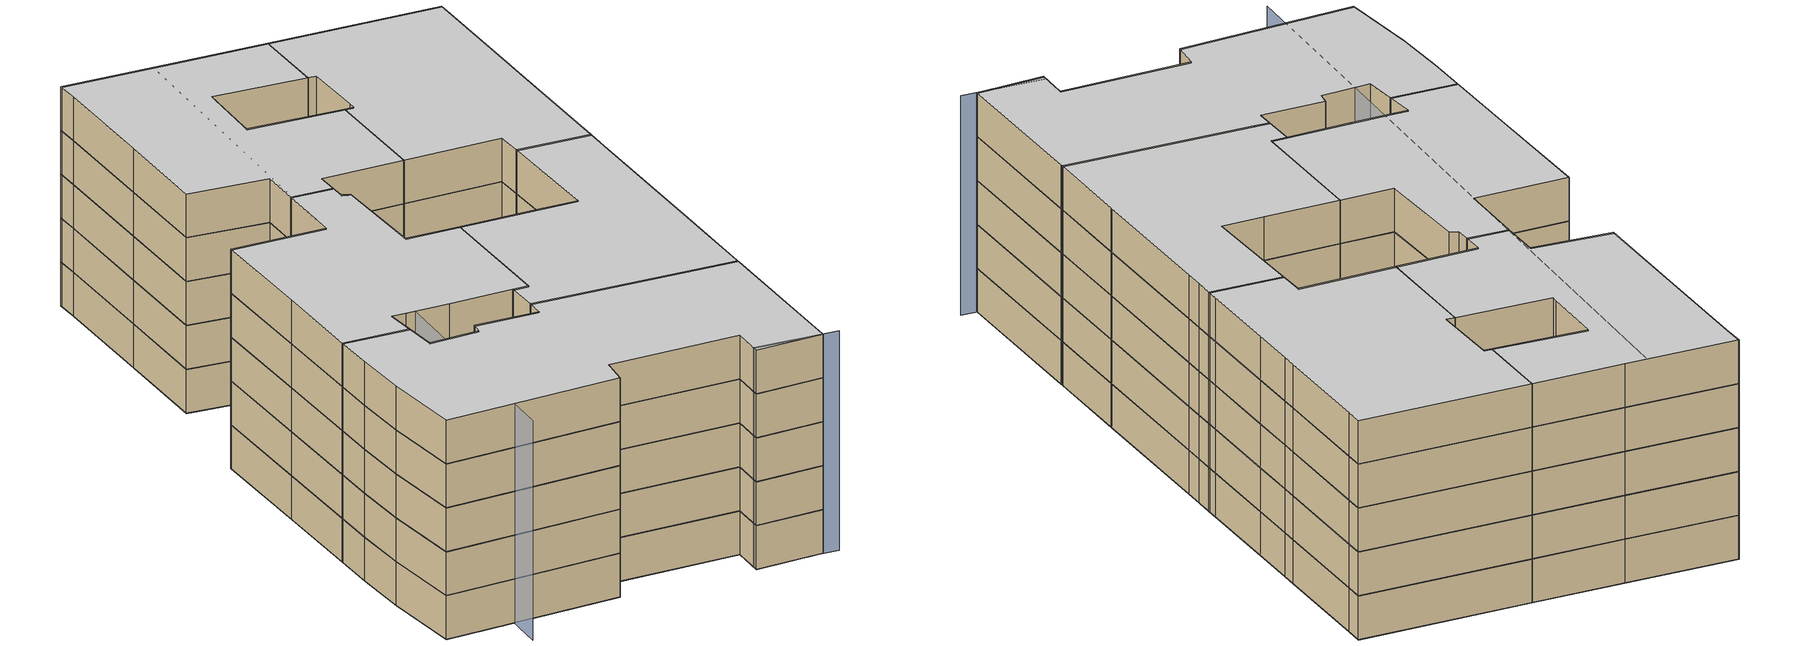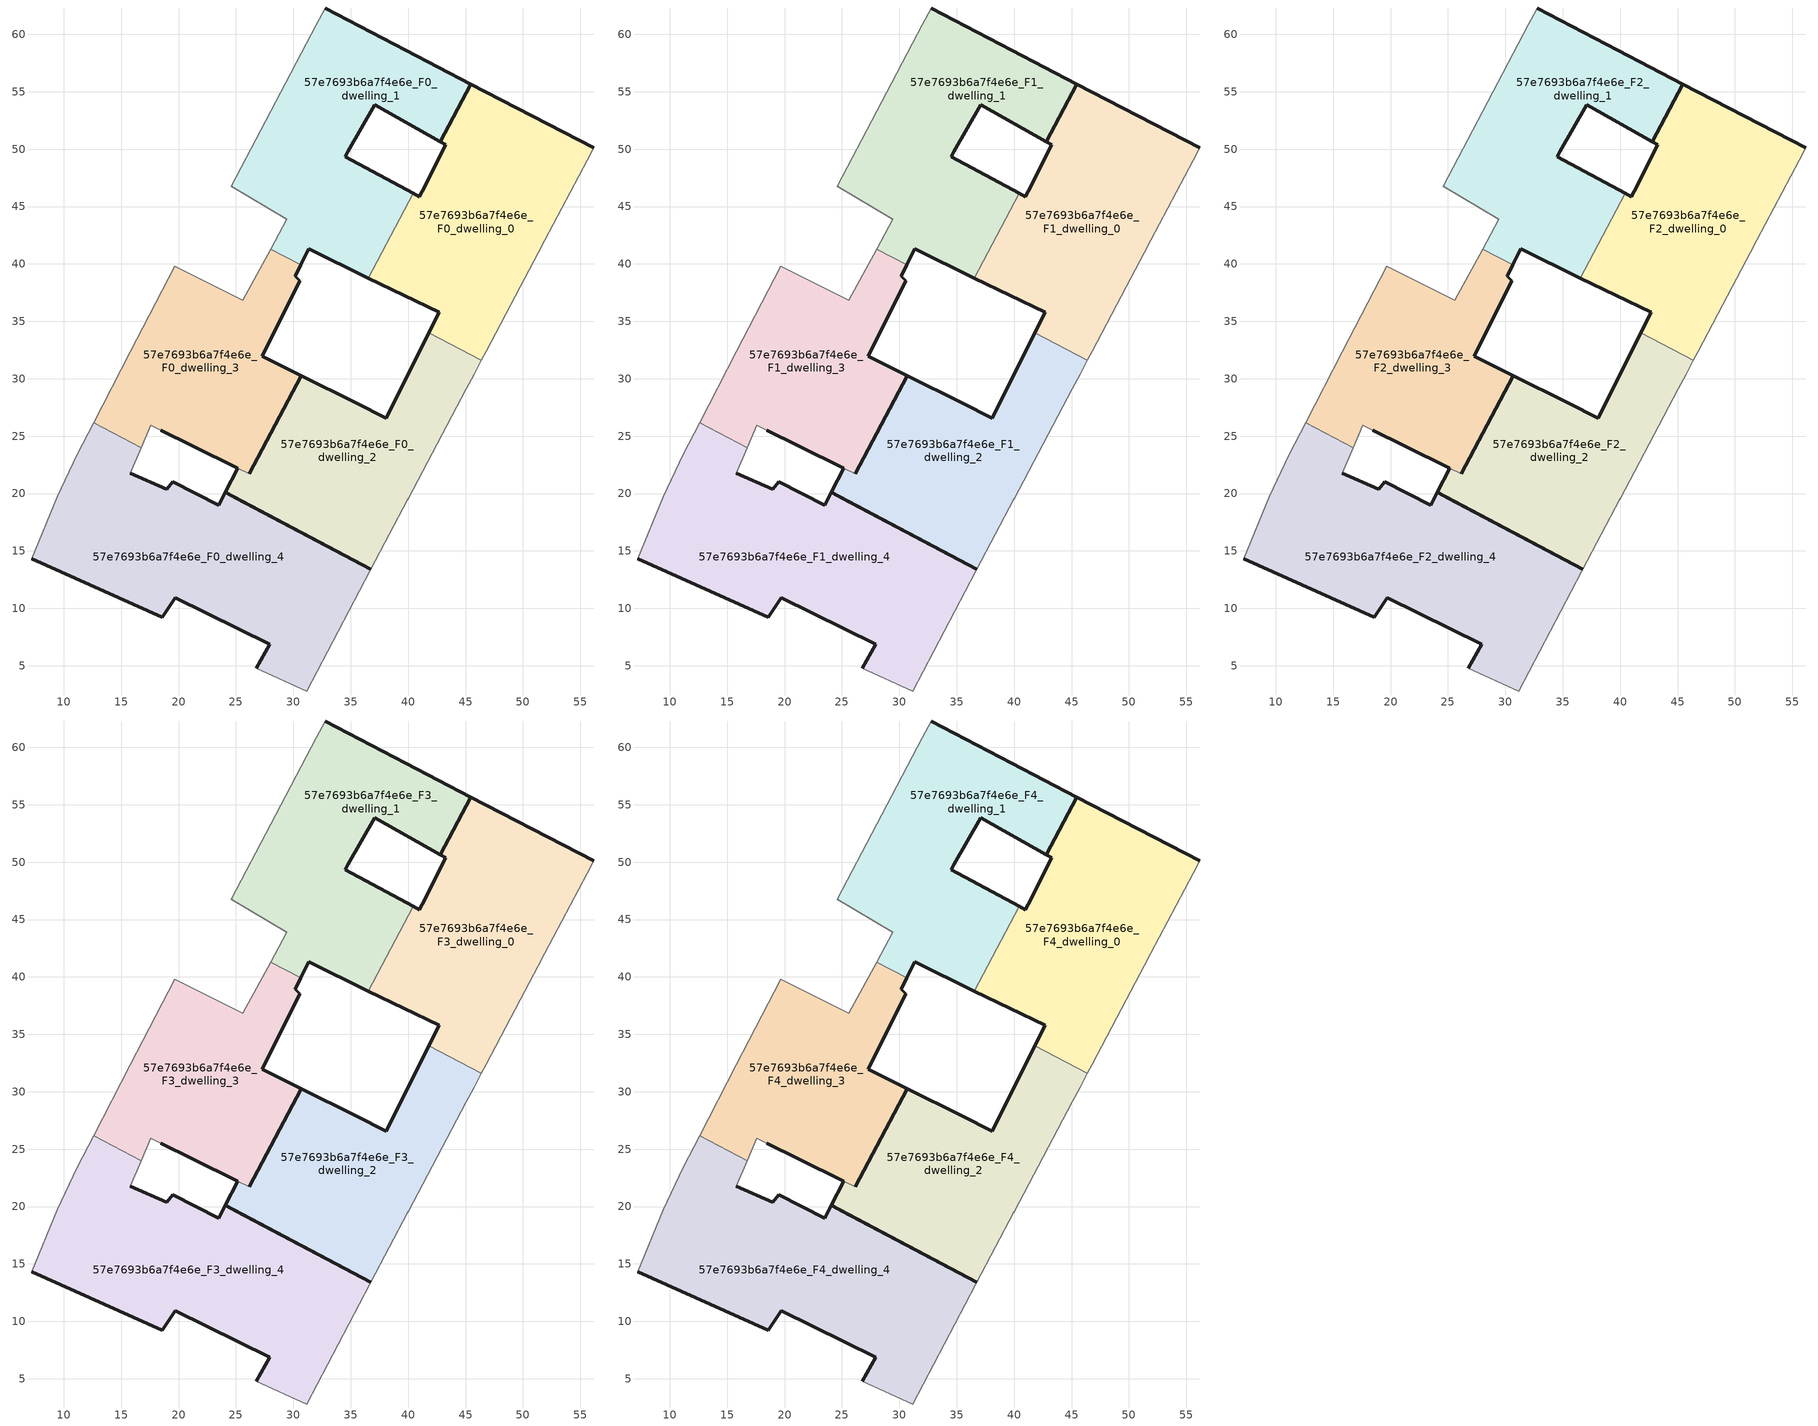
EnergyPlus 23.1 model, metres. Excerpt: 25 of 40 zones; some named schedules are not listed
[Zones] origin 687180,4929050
57e7693b6a7f4e6e_F0_dwelling_0
 floor ground (EU_floor_Construction): 49.76,37.99 51.34,40.99 51.91,42.05 55.59,49.03 56.18,50.13 45.46,55.67 42.8,50.63 43.27,50.36 41.22,46.34 40.97,45.85 40.43,46.15 36.54,38.78 42.69,35.77 41.81,34.02 46.39,31.6 46.81,32.4 z0
 wall outside (EU_wall_Construction): 41.81,34.02 42.69,35.77 36.54,38.78 / 40.43,46.15 40.97,45.85 41.22,46.34 43.27,50.36 42.8,50.63 45.46,55.67 56.18,50.13 z0:3
 wall adiabatic (EU_wall_Construction): 56.18,50.13 55.59,49.03 51.91,42.05 51.34,40.99 49.76,37.99 46.81,32.4 46.39,31.6 z0:3
 wall to 57e7693b6a7f4e6e_F0_dwelling_2 (EU_wall_Construction): 46.38,31.6 41.81,34.02 z0:3
 wall to 57e7693b6a7f4e6e_F0_dwelling_1 (EU_wall_Construction): 36.54,38.78 40.43,46.15 z0:3
57e7693b6a7f4e6e_F0_dwelling_1
 floor ground (EU_floor_Construction): 36.54,38.78 40.43,46.15 34.52,49.34 34.75,49.75 37.08,53.87 42.8,50.63 45.46,55.67 39.78,58.61 32.78,62.29 32.02,60.81 28.04,53.3 24.6,46.77 29.44,43.89 28.03,41.3 30.65,39.92 31.35,41.3 z0
 wall outside (EU_wall_Construction): 36.54,38.78 31.35,41.3 30.65,39.92 / 32.78,62.29 39.78,58.61 45.46,55.67 42.8,50.63 37.08,53.87 34.75,49.75 34.52,49.34 40.43,46.15 z0:3
 wall adiabatic (EU_wall_Construction): 28.03,41.3 29.44,43.89 24.6,46.77 28.04,53.3 32.02,60.81 32.78,62.29 z0:3
 wall to 57e7693b6a7f4e6e_F0_dwelling_3 (EU_wall_Construction): 30.65,39.92 28.03,41.3 z0:3
57e7693b6a7f4e6e_F0_dwelling_2
 floor ground (EU_floor_Construction): 39.97,19.49 40.02,19.57 45.06,29.11 45.76,30.4 46.39,31.6 41.81,34.02 38.07,26.57 35.44,27.89 30.68,30.28 26.16,21.72 25.15,22.21 24.07,20.1 25.04,19.59 36.76,13.4 z0
 wall outside (EU_wall_Construction): 26.16,21.72 30.68,30.28 35.44,27.89 38.07,26.57 41.81,34.02 / 36.76,13.4 25.04,19.59 24.07,20.1 25.15,22.21 z0:3
 wall adiabatic (EU_wall_Construction): 46.39,31.6 45.76,30.4 45.06,29.11 40.02,19.57 39.97,19.49 36.76,13.4 z0:3
 wall to 57e7693b6a7f4e6e_F0_dwelling_3 (EU_wall_Construction): 25.15,22.21 26.16,21.72 z0:3
57e7693b6a7f4e6e_F0_dwelling_3
 floor ground (EU_floor_Construction): 30.68,30.28 27.31,31.97 30.57,38.52 30.15,38.93 30.65,39.92 28.03,41.3 25.61,36.82 19.67,39.8 15.81,32.36 12.6,26.16 16.74,23.97 17.58,25.96 18.46,25.5 21.18,24.17 25.14,22.22 25.15,22.21 26.16,21.72 z0
 wall outside (EU_wall_Construction): 30.65,39.92 30.15,38.93 30.57,38.52 27.31,31.97 30.68,30.28 26.16,21.72 / 25.15,22.21 25.14,22.22 21.18,24.17 18.46,25.5 z0:3
 wall adiabatic (EU_wall_Construction): 18.46,25.5 17.58,25.96 16.74,23.97 / 12.6,26.16 15.81,32.36 19.67,39.8 25.61,36.82 28.03,41.3 z0:3
 wall to 57e7693b6a7f4e6e_F0_dwelling_4 (EU_wall_Construction): 16.74,23.97 12.6,26.16 z0:3
57e7693b6a7f4e6e_F0_dwelling_4
 floor ground (EU_floor_Construction): 31.16,2.8 36.68,13.25 36.76,13.4 24.07,20.1 23.51,18.97 19.48,21.04 18.99,20.37 15.81,21.79 16.74,23.97 12.6,26.16 11.18,23.41 9.42,19.74 7.21,14.3 18.58,9.24 19.73,10.95 27.94,6.88 26.79,4.76 z0
 wall outside (EU_wall_Construction): 15.81,21.79 18.99,20.37 19.48,21.04 23.51,18.97 24.07,20.1 36.76,13.4 / 26.79,4.76 27.94,6.88 19.73,10.95 18.58,9.24 7.21,14.3 z0:3
 wall adiabatic (EU_wall_Construction): 7.21,14.3 9.42,19.74 11.18,23.41 12.6,26.16 / 16.74,23.97 15.81,21.79 / 36.76,13.4 36.68,13.25 31.16,2.8 26.79,4.76 z0:3
57e7693b6a7f4e6e_F1_dwelling_0
 floor to 57e7693b6a7f4e6e_F0_dwelling_0 (EU_floor_Construction): 49.75,37.99 51.34,40.99 51.9,42.05 55.59,49.03 56.17,50.13 45.46,55.67 42.8,50.63 43.26,50.36 41.22,46.34 40.97,45.85 40.43,46.15 36.54,38.78 42.69,35.77 41.81,34.02 46.38,31.6 46.8,32.4 z3
 wall outside (EU_wall_Construction): 41.81,34.02 42.69,35.77 36.54,38.78 / 40.43,46.15 40.97,45.85 41.22,46.34 43.27,50.36 42.8,50.63 45.46,55.67 56.18,50.13 z3:6
 wall adiabatic (EU_wall_Construction): 56.18,50.13 55.59,49.03 51.91,42.05 51.34,40.99 49.76,37.99 46.81,32.4 46.39,31.6 z3:6
 wall to 57e7693b6a7f4e6e_F1_dwelling_2 (EU_wall_Construction): 46.38,31.6 41.81,34.02 z3:6
 wall to 57e7693b6a7f4e6e_F1_dwelling_1 (EU_wall_Construction): 36.54,38.78 40.43,46.15 z3:6
57e7693b6a7f4e6e_F1_dwelling_1
 floor to 57e7693b6a7f4e6e_F0_dwelling_1 (EU_floor_Construction): 36.54,38.78 40.43,46.15 34.51,49.34 34.75,49.75 37.08,53.87 42.8,50.63 45.46,55.67 39.77,58.61 32.78,62.29 32.02,60.81 28.04,53.3 24.6,46.77 29.44,43.89 28.03,41.3 30.65,39.92 31.35,41.3 z3
 wall outside (EU_wall_Construction): 36.54,38.78 31.35,41.3 30.65,39.92 / 32.78,62.29 39.78,58.61 45.46,55.67 42.8,50.63 37.08,53.87 34.75,49.75 34.52,49.34 40.43,46.15 z3:6
 wall adiabatic (EU_wall_Construction): 28.03,41.3 29.44,43.89 24.6,46.77 28.04,53.3 32.02,60.81 32.78,62.29 z3:6
 wall to 57e7693b6a7f4e6e_F1_dwelling_3 (EU_wall_Construction): 30.65,39.92 28.03,41.3 z3:6
57e7693b6a7f4e6e_F1_dwelling_2
 floor to 57e7693b6a7f4e6e_F0_dwelling_2 (EU_floor_Construction): 39.97,19.49 40.01,19.57 45.06,29.11 45.75,30.4 46.38,31.6 41.81,34.02 38.07,26.57 35.44,27.89 30.68,30.28 26.16,21.72 25.15,22.21 24.07,20.1 25.04,19.59 36.76,13.4 z3
 wall outside (EU_wall_Construction): 26.16,21.72 30.68,30.28 35.44,27.89 38.07,26.57 41.81,34.02 / 36.76,13.4 25.04,19.59 24.07,20.1 25.15,22.21 z3:6
 wall adiabatic (EU_wall_Construction): 46.39,31.6 45.76,30.4 45.06,29.11 40.02,19.57 39.97,19.49 36.76,13.4 z3:6
 wall to 57e7693b6a7f4e6e_F1_dwelling_3 (EU_wall_Construction): 25.15,22.21 26.16,21.72 z3:6
57e7693b6a7f4e6e_F1_dwelling_3
 floor to 57e7693b6a7f4e6e_F0_dwelling_3 (EU_floor_Construction): 30.68,30.28 27.3,31.97 30.57,38.52 30.15,38.93 30.65,39.92 28.03,41.3 25.61,36.82 19.67,39.8 15.81,32.36 12.6,26.16 16.74,23.97 17.58,25.96 18.46,25.5 21.17,24.17 25.14,22.22 25.15,22.21 26.16,21.72 z3
 wall outside (EU_wall_Construction): 30.65,39.92 30.15,38.93 30.57,38.52 27.31,31.97 30.68,30.28 26.16,21.72 / 25.15,22.21 25.14,22.22 21.18,24.17 18.46,25.5 z3:6
 wall adiabatic (EU_wall_Construction): 18.46,25.5 17.58,25.96 16.74,23.97 / 12.6,26.16 15.81,32.36 19.67,39.8 25.61,36.82 28.03,41.3 z3:6
 wall to 57e7693b6a7f4e6e_F1_dwelling_4 (EU_wall_Construction): 16.74,23.97 12.6,26.16 z3:6
57e7693b6a7f4e6e_F1_dwelling_4
 floor to 57e7693b6a7f4e6e_F0_dwelling_4 (EU_floor_Construction): 31.15,2.8 36.67,13.25 36.76,13.4 24.07,20.1 23.5,18.97 19.48,21.04 18.99,20.37 15.8,21.79 16.74,23.97 12.6,26.16 11.18,23.41 9.42,19.74 7.21,14.3 18.58,9.24 19.73,10.95 27.94,6.88 26.78,4.76 z3
 wall outside (EU_wall_Construction): 15.81,21.79 18.99,20.37 19.48,21.04 23.51,18.97 24.07,20.1 36.76,13.4 / 26.79,4.76 27.94,6.88 19.73,10.95 18.58,9.24 7.21,14.3 z3:6
 wall adiabatic (EU_wall_Construction): 7.21,14.3 9.42,19.74 11.18,23.41 12.6,26.16 / 16.74,23.97 15.81,21.79 / 36.76,13.4 36.68,13.25 31.16,2.8 26.79,4.76 z3:6
57e7693b6a7f4e6e_F2_dwelling_0
 floor to 57e7693b6a7f4e6e_F1_dwelling_0 (EU_floor_Construction): 49.75,37.99 51.34,40.99 51.9,42.05 55.59,49.03 56.17,50.13 45.46,55.67 42.8,50.63 43.26,50.36 41.22,46.34 40.97,45.85 40.43,46.15 36.54,38.78 42.69,35.77 41.81,34.02 46.38,31.6 46.8,32.4 z6
 wall outside (EU_wall_Construction): 41.81,34.02 42.69,35.77 36.54,38.78 / 40.43,46.15 40.97,45.85 41.22,46.34 43.27,50.36 42.8,50.63 45.46,55.67 56.18,50.13 z6:9
 wall adiabatic (EU_wall_Construction): 56.18,50.13 55.59,49.03 51.91,42.05 51.34,40.99 49.76,37.99 46.81,32.4 46.39,31.6 z6:9
 wall to 57e7693b6a7f4e6e_F2_dwelling_2 (EU_wall_Construction): 46.38,31.6 41.81,34.02 z6:9
 wall to 57e7693b6a7f4e6e_F2_dwelling_1 (EU_wall_Construction): 36.54,38.78 40.43,46.15 z6:9
57e7693b6a7f4e6e_F2_dwelling_1
 floor to 57e7693b6a7f4e6e_F1_dwelling_1 (EU_floor_Construction): 36.54,38.78 40.43,46.15 34.51,49.34 34.75,49.75 37.08,53.87 42.8,50.63 45.46,55.67 39.77,58.61 32.78,62.29 32.02,60.81 28.04,53.3 24.6,46.77 29.44,43.89 28.03,41.3 30.65,39.92 31.35,41.3 z6
 wall outside (EU_wall_Construction): 36.54,38.78 31.35,41.3 30.65,39.92 / 32.78,62.29 39.78,58.61 45.46,55.67 42.8,50.63 37.08,53.87 34.75,49.75 34.52,49.34 40.43,46.15 z6:9
 wall adiabatic (EU_wall_Construction): 28.03,41.3 29.44,43.89 24.6,46.77 28.04,53.3 32.02,60.81 32.78,62.29 z6:9
 wall to 57e7693b6a7f4e6e_F2_dwelling_3 (EU_wall_Construction): 30.65,39.92 28.03,41.3 z6:9
57e7693b6a7f4e6e_F2_dwelling_2
 floor to 57e7693b6a7f4e6e_F1_dwelling_2 (EU_floor_Construction): 39.97,19.49 40.01,19.57 45.06,29.11 45.75,30.4 46.38,31.6 41.81,34.02 38.07,26.57 35.44,27.89 30.68,30.28 26.16,21.72 25.15,22.21 24.07,20.1 25.04,19.59 36.76,13.4 z6
 wall outside (EU_wall_Construction): 26.16,21.72 30.68,30.28 35.44,27.89 38.07,26.57 41.81,34.02 / 36.76,13.4 25.04,19.59 24.07,20.1 25.15,22.21 z6:9
 wall adiabatic (EU_wall_Construction): 46.39,31.6 45.76,30.4 45.06,29.11 40.02,19.57 39.97,19.49 36.76,13.4 z6:9
 wall to 57e7693b6a7f4e6e_F2_dwelling_3 (EU_wall_Construction): 25.15,22.21 26.16,21.72 z6:9
57e7693b6a7f4e6e_F2_dwelling_3
 floor to 57e7693b6a7f4e6e_F1_dwelling_3 (EU_floor_Construction): 30.68,30.28 27.3,31.97 30.57,38.52 30.15,38.93 30.65,39.92 28.03,41.3 25.61,36.82 19.67,39.8 15.81,32.36 12.6,26.16 16.74,23.97 17.58,25.96 18.46,25.5 21.17,24.17 25.14,22.22 25.15,22.21 26.16,21.72 z6
 wall outside (EU_wall_Construction): 30.65,39.92 30.15,38.93 30.57,38.52 27.31,31.97 30.68,30.28 26.16,21.72 / 25.15,22.21 25.14,22.22 21.18,24.17 18.46,25.5 z6:9
 wall adiabatic (EU_wall_Construction): 18.46,25.5 17.58,25.96 16.74,23.97 / 12.6,26.16 15.81,32.36 19.67,39.8 25.61,36.82 28.03,41.3 z6:9
 wall to 57e7693b6a7f4e6e_F2_dwelling_4 (EU_wall_Construction): 16.74,23.97 12.6,26.16 z6:9
57e7693b6a7f4e6e_F2_dwelling_4
 floor to 57e7693b6a7f4e6e_F1_dwelling_4 (EU_floor_Construction): 31.15,2.8 36.67,13.25 36.76,13.4 24.07,20.1 23.5,18.97 19.48,21.04 18.99,20.37 15.8,21.79 16.74,23.97 12.6,26.16 11.18,23.41 9.42,19.74 7.21,14.3 18.58,9.24 19.73,10.95 27.94,6.88 26.78,4.76 z6
 wall outside (EU_wall_Construction): 15.81,21.79 18.99,20.37 19.48,21.04 23.51,18.97 24.07,20.1 36.76,13.4 / 26.79,4.76 27.94,6.88 19.73,10.95 18.58,9.24 7.21,14.3 z6:9
 wall adiabatic (EU_wall_Construction): 7.21,14.3 9.42,19.74 11.18,23.41 12.6,26.16 / 16.74,23.97 15.81,21.79 / 36.76,13.4 36.68,13.25 31.16,2.8 26.79,4.76 z6:9
57e7693b6a7f4e6e_F3_dwelling_0
 floor to 57e7693b6a7f4e6e_F2_dwelling_0 (EU_floor_Construction): 49.75,37.99 51.34,40.99 51.9,42.05 55.59,49.03 56.17,50.13 45.46,55.67 42.8,50.63 43.26,50.36 41.22,46.34 40.97,45.85 40.43,46.15 36.54,38.78 42.69,35.77 41.81,34.02 46.38,31.6 46.8,32.4 z9
 wall outside (EU_wall_Construction): 41.81,34.02 42.69,35.77 36.54,38.78 / 40.43,46.15 40.97,45.85 41.22,46.34 43.27,50.36 42.8,50.63 45.46,55.67 56.18,50.13 z9:12
 wall adiabatic (EU_wall_Construction): 56.18,50.13 55.59,49.03 51.91,42.05 51.34,40.99 49.76,37.99 46.81,32.4 46.39,31.6 z9:12
 wall to 57e7693b6a7f4e6e_F3_dwelling_2 (EU_wall_Construction): 46.38,31.6 41.81,34.02 z9:12
 wall to 57e7693b6a7f4e6e_F3_dwelling_1 (EU_wall_Construction): 36.54,38.78 40.43,46.15 z9:12
57e7693b6a7f4e6e_F3_dwelling_1
 floor to 57e7693b6a7f4e6e_F2_dwelling_1 (EU_floor_Construction): 36.54,38.78 40.43,46.15 34.51,49.34 34.75,49.75 37.08,53.87 42.8,50.63 45.46,55.67 39.77,58.61 32.78,62.29 32.02,60.81 28.04,53.3 24.6,46.77 29.44,43.89 28.03,41.3 30.65,39.92 31.35,41.3 z9
 wall outside (EU_wall_Construction): 36.54,38.78 31.35,41.3 30.65,39.92 / 32.78,62.29 39.78,58.61 45.46,55.67 42.8,50.63 37.08,53.87 34.75,49.75 34.52,49.34 40.43,46.15 z9:12
 wall adiabatic (EU_wall_Construction): 28.03,41.3 29.44,43.89 24.6,46.77 28.04,53.3 32.02,60.81 32.78,62.29 z9:12
 wall to 57e7693b6a7f4e6e_F3_dwelling_3 (EU_wall_Construction): 30.65,39.92 28.03,41.3 z9:12
57e7693b6a7f4e6e_F3_dwelling_2
 floor to 57e7693b6a7f4e6e_F2_dwelling_2 (EU_floor_Construction): 39.97,19.49 40.01,19.57 45.06,29.11 45.75,30.4 46.38,31.6 41.81,34.02 38.07,26.57 35.44,27.89 30.68,30.28 26.16,21.72 25.15,22.21 24.07,20.1 25.04,19.59 36.76,13.4 z9
 wall outside (EU_wall_Construction): 26.16,21.72 30.68,30.28 35.44,27.89 38.07,26.57 41.81,34.02 / 36.76,13.4 25.04,19.59 24.07,20.1 25.15,22.21 z9:12
 wall adiabatic (EU_wall_Construction): 46.39,31.6 45.76,30.4 45.06,29.11 40.02,19.57 39.97,19.49 36.76,13.4 z9:12
 wall to 57e7693b6a7f4e6e_F3_dwelling_3 (EU_wall_Construction): 25.15,22.21 26.16,21.72 z9:12
57e7693b6a7f4e6e_F3_dwelling_3
 floor to 57e7693b6a7f4e6e_F2_dwelling_3 (EU_floor_Construction): 30.68,30.28 27.3,31.97 30.57,38.52 30.15,38.93 30.65,39.92 28.03,41.3 25.61,36.82 19.67,39.8 15.81,32.36 12.6,26.16 16.74,23.97 17.58,25.96 18.46,25.5 21.17,24.17 25.14,22.22 25.15,22.21 26.16,21.72 z9
 wall outside (EU_wall_Construction): 30.65,39.92 30.15,38.93 30.57,38.52 27.31,31.97 30.68,30.28 26.16,21.72 / 25.15,22.21 25.14,22.22 21.18,24.17 18.46,25.5 z9:12
 wall adiabatic (EU_wall_Construction): 18.46,25.5 17.58,25.96 16.74,23.97 / 12.6,26.16 15.81,32.36 19.67,39.8 25.61,36.82 28.03,41.3 z9:12
 wall to 57e7693b6a7f4e6e_F3_dwelling_4 (EU_wall_Construction): 16.74,23.97 12.6,26.16 z9:12
57e7693b6a7f4e6e_F3_dwelling_4
 floor to 57e7693b6a7f4e6e_F2_dwelling_4 (EU_floor_Construction): 31.15,2.8 36.67,13.25 36.76,13.4 24.07,20.1 23.5,18.97 19.48,21.04 18.99,20.37 15.8,21.79 16.74,23.97 12.6,26.16 11.18,23.41 9.42,19.74 7.21,14.3 18.58,9.24 19.73,10.95 27.94,6.88 26.78,4.76 z9
 wall outside (EU_wall_Construction): 15.81,21.79 18.99,20.37 19.48,21.04 23.51,18.97 24.07,20.1 36.76,13.4 / 26.79,4.76 27.94,6.88 19.73,10.95 18.58,9.24 7.21,14.3 z9:12
 wall adiabatic (EU_wall_Construction): 7.21,14.3 9.42,19.74 11.18,23.41 12.6,26.16 / 16.74,23.97 15.81,21.79 / 36.76,13.4 36.68,13.25 31.16,2.8 26.79,4.76 z9:12
57e7693b6a7f4e6e_F4_dwelling_0
 floor to 57e7693b6a7f4e6e_F3_dwelling_0 (EU_floor_Construction): 49.75,37.99 51.34,40.99 51.9,42.05 55.59,49.03 56.17,50.13 45.46,55.67 42.8,50.63 43.26,50.36 41.22,46.34 40.97,45.85 40.43,46.15 36.54,38.78 42.69,35.77 41.81,34.02 46.38,31.6 46.8,32.4 z12
 wall outside (EU_wall_Construction): 41.81,34.02 42.69,35.77 36.54,38.78 / 40.43,46.15 40.97,45.85 41.22,46.34 43.27,50.36 42.8,50.63 45.46,55.67 56.18,50.13 z12:15
 wall adiabatic (EU_wall_Construction): 56.18,50.13 55.59,49.03 51.91,42.05 51.34,40.99 49.76,37.99 46.81,32.4 46.39,31.6 z12:15
 wall to 57e7693b6a7f4e6e_F4_dwelling_2 (EU_wall_Construction): 46.38,31.6 41.81,34.02 z12:15
 wall to 57e7693b6a7f4e6e_F4_dwelling_1 (EU_wall_Construction): 36.54,38.78 40.43,46.15 z12:15
 ceiling to 57e7693b6a7f4e6e_F5_dwelling_0 (EU_floor_Construction): 56.17,50.13 55.59,49.03 51.9,42.05 51.34,40.99 49.75,37.99 46.8,32.4 46.38,31.6 41.81,34.02 42.69,35.77 36.54,38.78 40.43,46.15 40.97,45.85 41.22,46.34 43.26,50.36 42.8,50.63 45.46,55.67 z15
57e7693b6a7f4e6e_F4_dwelling_1
 floor to 57e7693b6a7f4e6e_F3_dwelling_1 (EU_floor_Construction): 36.54,38.78 40.43,46.15 34.51,49.34 34.75,49.75 37.08,53.87 42.8,50.63 45.46,55.67 39.77,58.61 32.78,62.29 32.02,60.81 28.04,53.3 24.6,46.77 29.44,43.89 28.03,41.3 30.65,39.92 31.35,41.3 z12
 wall outside (EU_wall_Construction): 36.54,38.78 31.35,41.3 30.65,39.92 / 32.78,62.29 39.78,58.61 45.46,55.67 42.8,50.63 37.08,53.87 34.75,49.75 34.52,49.34 40.43,46.15 z12:15
 wall adiabatic (EU_wall_Construction): 28.03,41.3 29.44,43.89 24.6,46.77 28.04,53.3 32.02,60.81 32.78,62.29 z12:15
 wall to 57e7693b6a7f4e6e_F4_dwelling_3 (EU_wall_Construction): 30.65,39.92 28.03,41.3 z12:15
 ceiling to 57e7693b6a7f4e6e_F5_dwelling_1 (EU_floor_Construction): 45.46,55.67 42.8,50.63 37.08,53.87 34.75,49.75 34.51,49.34 40.43,46.15 36.54,38.78 31.35,41.3 30.65,39.92 28.03,41.3 29.44,43.89 24.6,46.77 28.04,53.3 32.02,60.81 32.78,62.29 39.77,58.61 z15
57e7693b6a7f4e6e_F4_dwelling_2
 floor to 57e7693b6a7f4e6e_F3_dwelling_2 (EU_floor_Construction): 39.97,19.49 40.01,19.57 45.06,29.11 45.75,30.4 46.38,31.6 41.81,34.02 38.07,26.57 35.44,27.89 30.68,30.28 26.16,21.72 25.15,22.21 24.07,20.1 25.04,19.59 36.76,13.4 z12
 wall outside (EU_wall_Construction): 26.16,21.72 30.68,30.28 35.44,27.89 38.07,26.57 41.81,34.02 / 36.76,13.4 25.04,19.59 24.07,20.1 25.15,22.21 z12:15
 wall adiabatic (EU_wall_Construction): 46.39,31.6 45.76,30.4 45.06,29.11 40.02,19.57 39.97,19.49 36.76,13.4 z12:15
 wall to 57e7693b6a7f4e6e_F4_dwelling_3 (EU_wall_Construction): 25.15,22.21 26.16,21.72 z12:15
 ceiling to 57e7693b6a7f4e6e_F5_dwelling_2 (EU_floor_Construction): 46.38,31.6 45.75,30.4 45.06,29.11 40.01,19.57 39.97,19.49 36.76,13.4 25.04,19.59 24.07,20.1 25.15,22.21 26.16,21.72 30.68,30.28 35.44,27.89 38.07,26.57 41.81,34.02 z15
57e7693b6a7f4e6e_F4_dwelling_3
 floor to 57e7693b6a7f4e6e_F3_dwelling_3 (EU_floor_Construction): 30.68,30.28 27.3,31.97 30.57,38.52 30.15,38.93 30.65,39.92 28.03,41.3 25.61,36.82 19.67,39.8 15.81,32.36 12.6,26.16 16.74,23.97 17.58,25.96 18.46,25.5 21.17,24.17 25.14,22.22 25.15,22.21 26.16,21.72 z12
 wall outside (EU_wall_Construction): 30.65,39.92 30.15,38.93 30.57,38.52 27.31,31.97 30.68,30.28 26.16,21.72 / 25.15,22.21 25.14,22.22 21.18,24.17 18.46,25.5 z12:15
 wall adiabatic (EU_wall_Construction): 18.46,25.5 17.58,25.96 16.74,23.97 / 12.6,26.16 15.81,32.36 19.67,39.8 25.61,36.82 28.03,41.3 z12:15
 wall to 57e7693b6a7f4e6e_F4_dwelling_4 (EU_wall_Construction): 16.74,23.97 12.6,26.16 z12:15
 ceiling to 57e7693b6a7f4e6e_F5_dwelling_3 (EU_floor_Construction): 30.65,39.92 30.15,38.93 30.57,38.52 27.3,31.97 30.68,30.28 26.16,21.72 25.15,22.21 25.14,22.22 21.17,24.17 18.46,25.5 17.58,25.96 16.74,23.97 12.6,26.16 15.81,32.36 19.67,39.8 25.61,36.82 28.03,41.3 z15
57e7693b6a7f4e6e_F4_dwelling_4
 floor to 57e7693b6a7f4e6e_F3_dwelling_4 (EU_floor_Construction): 31.15,2.8 36.67,13.25 36.76,13.4 24.07,20.1 23.5,18.97 19.48,21.04 18.99,20.37 15.8,21.79 16.74,23.97 12.6,26.16 11.18,23.41 9.42,19.74 7.21,14.3 18.58,9.24 19.73,10.95 27.94,6.88 26.78,4.76 z12
 wall outside (EU_wall_Construction): 15.81,21.79 18.99,20.37 19.48,21.04 23.51,18.97 24.07,20.1 36.76,13.4 / 26.79,4.76 27.94,6.88 19.73,10.95 18.58,9.24 7.21,14.3 z12:15
 wall adiabatic (EU_wall_Construction): 7.21,14.3 9.42,19.74 11.18,23.41 12.6,26.16 / 16.74,23.97 15.81,21.79 / 36.76,13.4 36.68,13.25 31.16,2.8 26.79,4.76 z12:15
 ceiling to 57e7693b6a7f4e6e_F5_dwelling_4 (EU_floor_Construction): 36.76,13.4 36.67,13.25 31.15,2.8 26.78,4.76 27.94,6.88 19.73,10.95 18.58,9.24 7.21,14.3 9.42,19.74 11.18,23.41 12.6,26.16 16.74,23.97 15.8,21.79 18.99,20.37 19.48,21.04 23.5,18.97 24.07,20.1 z15
shading: 26.97,5.1 32.1,2.29 / 38.3,59.16 10.34,9.93 z0:15
[Building]
EU S2 Campaign: North Axis=0; Terrain=City; Solar Distribution=FullExterior
[Site:Location]
Bologna: Latitude=44.5; Longitude=11.25; Time Zone=1; Elevation=37
[SizingPeriod:WeatherFileDays]
AnnualSizingPeriod: Begin Month=1; Begin Day of Month=1; End Month=12; End Day of Month=31; Day of Week for Start Day=Monday; Use Weather File Daylight Saving Period=No; Use Weather File Rain and Snow Indicators=No
[MATERIAL]
EU_InternalMass_Material: Roughness=MediumRough; Thickness=0.1; Conductivity=1; Density=1800; Specific Heat=900; Thermal Absorptance=0.9; Solar Absorptance=0.7; Visible Absorptance=0.7
[MATERIAL:NOMASS] Roughness=MediumRough; Thermal Absorptance=0.9; Solar Absorptance=0.7; Visible Absorptance=0.7
Name | Thermal Resistance
EU_wall_NoMass | 0.890213
EU_floor_NoMass | 0.79516
[CONSTRUCTION]
EU_wall_Construction: EU_wall_NoMass
EU_floor_Construction: EU_floor_NoMass
EU_InternalMass_Construction: EU_InternalMass_Material
[ZONE] Type=1; Multiplier=1; Ceiling Height=autocalculate; Floor Area=autocalculate; Part of Total Floor Area=Yes
Name | Volume
57e7693b6a7f4e6e_F0_dwelling_0; 57e7693b6a7f4e6e_F1_dwelling_0; 57e7693b6a7f4e6e_F2_dwelling_0; 57e7693b6a7f4e6e_F3_dwelling_0; 57e7693b6a7f4e6e_F4_dwelling_0 | 709.077
57e7693b6a7f4e6e_F0_dwelling_1 | 709.103
57e7693b6a7f4e6e_F1_dwelling_1; 57e7693b6a7f4e6e_F2_dwelling_1; 57e7693b6a7f4e6e_F3_dwelling_1; 57e7693b6a7f4e6e_F4_dwelling_1 | 709.102
57e7693b6a7f4e6e_F0_dwelling_2 | 620.433
57e7693b6a7f4e6e_F1_dwelling_2; 57e7693b6a7f4e6e_F2_dwelling_2; 57e7693b6a7f4e6e_F3_dwelling_2; 57e7693b6a7f4e6e_F4_dwelling_2 | 620.437
57e7693b6a7f4e6e_F0_dwelling_3 | 604.588
57e7693b6a7f4e6e_F1_dwelling_3; 57e7693b6a7f4e6e_F2_dwelling_3; 57e7693b6a7f4e6e_F3_dwelling_3; 57e7693b6a7f4e6e_F4_dwelling_3 | 604.589
57e7693b6a7f4e6e_F0_dwelling_4; 57e7693b6a7f4e6e_F1_dwelling_4; 57e7693b6a7f4e6e_F2_dwelling_4; 57e7693b6a7f4e6e_F3_dwelling_4; 57e7693b6a7f4e6e_F4_dwelling_4 | 902.229
[INTERNALMASS] Construction=EU_InternalMass_Construction
Name | Zone or ZoneList | Surface Area
57e7693b6a7f4e6e_F0_dwelling_0_EU_InternalMass | 57e7693b6a7f4e6e_F0_dwelling_0 | 236.359
57e7693b6a7f4e6e_F0_dwelling_1_EU_InternalMass | 57e7693b6a7f4e6e_F0_dwelling_1 | 236.368
57e7693b6a7f4e6e_F0_dwelling_2_EU_InternalMass | 57e7693b6a7f4e6e_F0_dwelling_2 | 206.811
57e7693b6a7f4e6e_F0_dwelling_3_EU_InternalMass | 57e7693b6a7f4e6e_F0_dwelling_3 | 201.53
57e7693b6a7f4e6e_F0_dwelling_4_EU_InternalMass | 57e7693b6a7f4e6e_F0_dwelling_4 | 300.743
57e7693b6a7f4e6e_F1_dwelling_0_EU_InternalMass | 57e7693b6a7f4e6e_F1_dwelling_0 | 236.359
57e7693b6a7f4e6e_F1_dwelling_1_EU_InternalMass | 57e7693b6a7f4e6e_F1_dwelling_1 | 236.368
57e7693b6a7f4e6e_F1_dwelling_2_EU_InternalMass | 57e7693b6a7f4e6e_F1_dwelling_2 | 206.811
57e7693b6a7f4e6e_F1_dwelling_3_EU_InternalMass | 57e7693b6a7f4e6e_F1_dwelling_3 | 201.53
57e7693b6a7f4e6e_F1_dwelling_4_EU_InternalMass | 57e7693b6a7f4e6e_F1_dwelling_4 | 300.743
57e7693b6a7f4e6e_F2_dwelling_0_EU_InternalMass | 57e7693b6a7f4e6e_F2_dwelling_0 | 236.359
57e7693b6a7f4e6e_F2_dwelling_1_EU_InternalMass | 57e7693b6a7f4e6e_F2_dwelling_1 | 236.368
57e7693b6a7f4e6e_F2_dwelling_2_EU_InternalMass | 57e7693b6a7f4e6e_F2_dwelling_2 | 206.811
57e7693b6a7f4e6e_F2_dwelling_3_EU_InternalMass | 57e7693b6a7f4e6e_F2_dwelling_3 | 201.53
57e7693b6a7f4e6e_F2_dwelling_4_EU_InternalMass | 57e7693b6a7f4e6e_F2_dwelling_4 | 300.743
57e7693b6a7f4e6e_F3_dwelling_0_EU_InternalMass | 57e7693b6a7f4e6e_F3_dwelling_0 | 236.359
57e7693b6a7f4e6e_F3_dwelling_1_EU_InternalMass | 57e7693b6a7f4e6e_F3_dwelling_1 | 236.368
57e7693b6a7f4e6e_F3_dwelling_2_EU_InternalMass | 57e7693b6a7f4e6e_F3_dwelling_2 | 206.811
57e7693b6a7f4e6e_F3_dwelling_3_EU_InternalMass | 57e7693b6a7f4e6e_F3_dwelling_3 | 201.53
57e7693b6a7f4e6e_F3_dwelling_4_EU_InternalMass | 57e7693b6a7f4e6e_F3_dwelling_4 | 300.743
57e7693b6a7f4e6e_F4_dwelling_0_EU_InternalMass | 57e7693b6a7f4e6e_F4_dwelling_0 | 236.359
57e7693b6a7f4e6e_F4_dwelling_1_EU_InternalMass | 57e7693b6a7f4e6e_F4_dwelling_1 | 236.368
57e7693b6a7f4e6e_F4_dwelling_2_EU_InternalMass | 57e7693b6a7f4e6e_F4_dwelling_2 | 206.811
57e7693b6a7f4e6e_F4_dwelling_3_EU_InternalMass | 57e7693b6a7f4e6e_F4_dwelling_3 | 201.53
57e7693b6a7f4e6e_F4_dwelling_4_EU_InternalMass | 57e7693b6a7f4e6e_F4_dwelling_4 | 300.743
[OTHEREQUIPMENT] Fuel Type=Electricity; Design Level Calculation Method=Watts/Area; Power per Zone Floor Area=1; Fraction Latent=0; Fraction Radiant=0; Fraction Lost=0; Carbon Dioxide Generation Rate=0; EndUse Subcategory=EU_Step8_InternalGains
Name | Zone or ZoneList or Space or SpaceList | Schedule
EU_Step8_InternalGain_57e7693b6a7f4e6e_F0_dwelling_0_f000 | 57e7693b6a7f4e6e_F0_dwelling_0 | EU_Step8_GainSchedule_57e7693b6a7f4e6e_F0_dwelling_0_f000
EU_Step8_InternalGain_57e7693b6a7f4e6e_F0_dwelling_1_f000 | 57e7693b6a7f4e6e_F0_dwelling_1 | EU_Step8_GainSchedule_57e7693b6a7f4e6e_F0_dwelling_1_f000
EU_Step8_InternalGain_57e7693b6a7f4e6e_F0_dwelling_2_f000 | 57e7693b6a7f4e6e_F0_dwelling_2 | EU_Step8_GainSchedule_57e7693b6a7f4e6e_F0_dwelling_2_f000
EU_Step8_InternalGain_57e7693b6a7f4e6e_F0_dwelling_3_f000 | 57e7693b6a7f4e6e_F0_dwelling_3 | EU_Step8_GainSchedule_57e7693b6a7f4e6e_F0_dwelling_3_f000
EU_Step8_InternalGain_57e7693b6a7f4e6e_F0_dwelling_4_f000 | 57e7693b6a7f4e6e_F0_dwelling_4 | EU_Step8_GainSchedule_57e7693b6a7f4e6e_F0_dwelling_4_f000
EU_Step8_InternalGain_57e7693b6a7f4e6e_F1_dwelling_0_f000 | 57e7693b6a7f4e6e_F1_dwelling_0 | EU_Step8_GainSchedule_57e7693b6a7f4e6e_F1_dwelling_0_f000
EU_Step8_InternalGain_57e7693b6a7f4e6e_F1_dwelling_1_f000 | 57e7693b6a7f4e6e_F1_dwelling_1 | EU_Step8_GainSchedule_57e7693b6a7f4e6e_F1_dwelling_1_f000
EU_Step8_InternalGain_57e7693b6a7f4e6e_F1_dwelling_2_f000 | 57e7693b6a7f4e6e_F1_dwelling_2 | EU_Step8_GainSchedule_57e7693b6a7f4e6e_F1_dwelling_2_f000
EU_Step8_InternalGain_57e7693b6a7f4e6e_F1_dwelling_3_f000 | 57e7693b6a7f4e6e_F1_dwelling_3 | EU_Step8_GainSchedule_57e7693b6a7f4e6e_F1_dwelling_3_f000
EU_Step8_InternalGain_57e7693b6a7f4e6e_F1_dwelling_4_f000 | 57e7693b6a7f4e6e_F1_dwelling_4 | EU_Step8_GainSchedule_57e7693b6a7f4e6e_F1_dwelling_4_f000
EU_Step8_InternalGain_57e7693b6a7f4e6e_F2_dwelling_0_f000 | 57e7693b6a7f4e6e_F2_dwelling_0 | EU_Step8_GainSchedule_57e7693b6a7f4e6e_F2_dwelling_0_f000
EU_Step8_InternalGain_57e7693b6a7f4e6e_F2_dwelling_1_f000 | 57e7693b6a7f4e6e_F2_dwelling_1 | EU_Step8_GainSchedule_57e7693b6a7f4e6e_F2_dwelling_1_f000
EU_Step8_InternalGain_57e7693b6a7f4e6e_F2_dwelling_2_f000 | 57e7693b6a7f4e6e_F2_dwelling_2 | EU_Step8_GainSchedule_57e7693b6a7f4e6e_F2_dwelling_2_f000
EU_Step8_InternalGain_57e7693b6a7f4e6e_F2_dwelling_3_f000 | 57e7693b6a7f4e6e_F2_dwelling_3 | EU_Step8_GainSchedule_57e7693b6a7f4e6e_F2_dwelling_3_f000
EU_Step8_InternalGain_57e7693b6a7f4e6e_F2_dwelling_4_f000 | 57e7693b6a7f4e6e_F2_dwelling_4 | EU_Step8_GainSchedule_57e7693b6a7f4e6e_F2_dwelling_4_f000
EU_Step8_InternalGain_57e7693b6a7f4e6e_F3_dwelling_0_f000 | 57e7693b6a7f4e6e_F3_dwelling_0 | EU_Step8_GainSchedule_57e7693b6a7f4e6e_F3_dwelling_0_f000
EU_Step8_InternalGain_57e7693b6a7f4e6e_F3_dwelling_1_f000 | 57e7693b6a7f4e6e_F3_dwelling_1 | EU_Step8_GainSchedule_57e7693b6a7f4e6e_F3_dwelling_1_f000
EU_Step8_InternalGain_57e7693b6a7f4e6e_F3_dwelling_2_f000 | 57e7693b6a7f4e6e_F3_dwelling_2 | EU_Step8_GainSchedule_57e7693b6a7f4e6e_F3_dwelling_2_f000
EU_Step8_InternalGain_57e7693b6a7f4e6e_F3_dwelling_3_f000 | 57e7693b6a7f4e6e_F3_dwelling_3 | EU_Step8_GainSchedule_57e7693b6a7f4e6e_F3_dwelling_3_f000
EU_Step8_InternalGain_57e7693b6a7f4e6e_F3_dwelling_4_f000 | 57e7693b6a7f4e6e_F3_dwelling_4 | EU_Step8_GainSchedule_57e7693b6a7f4e6e_F3_dwelling_4_f000
EU_Step8_InternalGain_57e7693b6a7f4e6e_F4_dwelling_0_f000 | 57e7693b6a7f4e6e_F4_dwelling_0 | EU_Step8_GainSchedule_57e7693b6a7f4e6e_F4_dwelling_0_f000
EU_Step8_InternalGain_57e7693b6a7f4e6e_F4_dwelling_1_f000 | 57e7693b6a7f4e6e_F4_dwelling_1 | EU_Step8_GainSchedule_57e7693b6a7f4e6e_F4_dwelling_1_f000
EU_Step8_InternalGain_57e7693b6a7f4e6e_F4_dwelling_2_f000 | 57e7693b6a7f4e6e_F4_dwelling_2 | EU_Step8_GainSchedule_57e7693b6a7f4e6e_F4_dwelling_2_f000
EU_Step8_InternalGain_57e7693b6a7f4e6e_F4_dwelling_3_f000 | 57e7693b6a7f4e6e_F4_dwelling_3 | EU_Step8_GainSchedule_57e7693b6a7f4e6e_F4_dwelling_3_f000
EU_Step8_InternalGain_57e7693b6a7f4e6e_F4_dwelling_4_f000 | 57e7693b6a7f4e6e_F4_dwelling_4 | EU_Step8_GainSchedule_57e7693b6a7f4e6e_F4_dwelling_4_f000
[ZONEVENTILATION:DESIGNFLOWRATE] Schedule=EU_AlwaysOn; Design Flow Rate Calculation Method=AirChanges/Hour; Air Changes per Hour=0.718634; Ventilation Type=Natural; Fan Pressure Rise=0; Fan Total Efficiency=1; Constant Term Coefficient=1; Temperature Term Coefficient=0; Velocity Term Coefficient=0; Velocity Squared Term Coefficient=0; Minimum Indoor Temperature=-100; Maximum Indoor Temperature=100; Delta Temperature=-100; Minimum Outdoor Temperature=-100; Maximum Outdoor Temperature=100; Maximum Wind Speed=40
Name | Zone or ZoneList or Space or SpaceList
EU_ConstantAir_57e7693b6a7f4e6e_F0_dwelling_0 | 57e7693b6a7f4e6e_F0_dwelling_0
EU_ConstantAir_57e7693b6a7f4e6e_F0_dwelling_1 | 57e7693b6a7f4e6e_F0_dwelling_1
EU_ConstantAir_57e7693b6a7f4e6e_F0_dwelling_2 | 57e7693b6a7f4e6e_F0_dwelling_2
EU_ConstantAir_57e7693b6a7f4e6e_F0_dwelling_3 | 57e7693b6a7f4e6e_F0_dwelling_3
EU_ConstantAir_57e7693b6a7f4e6e_F0_dwelling_4 | 57e7693b6a7f4e6e_F0_dwelling_4
EU_ConstantAir_57e7693b6a7f4e6e_F1_dwelling_0 | 57e7693b6a7f4e6e_F1_dwelling_0
EU_ConstantAir_57e7693b6a7f4e6e_F1_dwelling_1 | 57e7693b6a7f4e6e_F1_dwelling_1
EU_ConstantAir_57e7693b6a7f4e6e_F1_dwelling_2 | 57e7693b6a7f4e6e_F1_dwelling_2
EU_ConstantAir_57e7693b6a7f4e6e_F1_dwelling_3 | 57e7693b6a7f4e6e_F1_dwelling_3
EU_ConstantAir_57e7693b6a7f4e6e_F1_dwelling_4 | 57e7693b6a7f4e6e_F1_dwelling_4
EU_ConstantAir_57e7693b6a7f4e6e_F2_dwelling_0 | 57e7693b6a7f4e6e_F2_dwelling_0
EU_ConstantAir_57e7693b6a7f4e6e_F2_dwelling_1 | 57e7693b6a7f4e6e_F2_dwelling_1
EU_ConstantAir_57e7693b6a7f4e6e_F2_dwelling_2 | 57e7693b6a7f4e6e_F2_dwelling_2
EU_ConstantAir_57e7693b6a7f4e6e_F2_dwelling_3 | 57e7693b6a7f4e6e_F2_dwelling_3
EU_ConstantAir_57e7693b6a7f4e6e_F2_dwelling_4 | 57e7693b6a7f4e6e_F2_dwelling_4
EU_ConstantAir_57e7693b6a7f4e6e_F3_dwelling_0 | 57e7693b6a7f4e6e_F3_dwelling_0
EU_ConstantAir_57e7693b6a7f4e6e_F3_dwelling_1 | 57e7693b6a7f4e6e_F3_dwelling_1
EU_ConstantAir_57e7693b6a7f4e6e_F3_dwelling_2 | 57e7693b6a7f4e6e_F3_dwelling_2
EU_ConstantAir_57e7693b6a7f4e6e_F3_dwelling_3 | 57e7693b6a7f4e6e_F3_dwelling_3
EU_ConstantAir_57e7693b6a7f4e6e_F3_dwelling_4 | 57e7693b6a7f4e6e_F3_dwelling_4
EU_ConstantAir_57e7693b6a7f4e6e_F4_dwelling_0 | 57e7693b6a7f4e6e_F4_dwelling_0
EU_ConstantAir_57e7693b6a7f4e6e_F4_dwelling_1 | 57e7693b6a7f4e6e_F4_dwelling_1
EU_ConstantAir_57e7693b6a7f4e6e_F4_dwelling_2 | 57e7693b6a7f4e6e_F4_dwelling_2
EU_ConstantAir_57e7693b6a7f4e6e_F4_dwelling_3 | 57e7693b6a7f4e6e_F4_dwelling_3
EU_ConstantAir_57e7693b6a7f4e6e_F4_dwelling_4 | 57e7693b6a7f4e6e_F4_dwelling_4
[HVACTEMPLATE:ZONE:IDEALLOADSAIRSYSTEM] System Availability Schedule=EU_AlwaysOn; Maximum Heating Supply Air Temperature=50; Minimum Cooling Supply Air Temperature=13; Maximum Heating Supply Air Humidity Ratio=0.0156; Minimum Cooling Supply Air Humidity Ratio=0.0077; Heating Limit=NoLimit; Cooling Limit=NoLimit; Heating Availability Schedule=EU_AlwaysOn; Cooling Availability Schedule=EU_CoolingOff; Dehumidification Control Type=ConstantSensibleHeatRatio; Cooling Sensible Heat Ratio=0.7; Dehumidification Setpoint=60; Humidification Control Type=None; Humidification Setpoint=30; Outdoor Air Method=None; Outdoor Air Flow Rate per Person=0.00944; Outdoor Air Flow Rate per Zone Floor Area=0; Outdoor Air Flow Rate per Zone=0; Demand Controlled Ventilation Type=None; Outdoor Air Economizer Type=NoEconomizer; Heat Recovery Type=None; Sensible Heat Recovery Effectiveness=0.7; Latent Heat Recovery Effectiveness=0.65
Name | Template Thermostat
57e7693b6a7f4e6e_F0_dwelling_0 | EU_HeatOnly_57e7693b6a7f4e6e_F0_dwelling_0
57e7693b6a7f4e6e_F0_dwelling_1 | EU_HeatOnly_57e7693b6a7f4e6e_F0_dwelling_1
57e7693b6a7f4e6e_F0_dwelling_2 | EU_HeatOnly_57e7693b6a7f4e6e_F0_dwelling_2
57e7693b6a7f4e6e_F0_dwelling_3 | EU_HeatOnly_57e7693b6a7f4e6e_F0_dwelling_3
57e7693b6a7f4e6e_F0_dwelling_4 | EU_HeatOnly_57e7693b6a7f4e6e_F0_dwelling_4
57e7693b6a7f4e6e_F1_dwelling_0 | EU_HeatOnly_57e7693b6a7f4e6e_F1_dwelling_0
57e7693b6a7f4e6e_F1_dwelling_1 | EU_HeatOnly_57e7693b6a7f4e6e_F1_dwelling_1
57e7693b6a7f4e6e_F1_dwelling_2 | EU_HeatOnly_57e7693b6a7f4e6e_F1_dwelling_2
57e7693b6a7f4e6e_F1_dwelling_3 | EU_HeatOnly_57e7693b6a7f4e6e_F1_dwelling_3
57e7693b6a7f4e6e_F1_dwelling_4 | EU_HeatOnly_57e7693b6a7f4e6e_F1_dwelling_4
57e7693b6a7f4e6e_F2_dwelling_0 | EU_HeatOnly_57e7693b6a7f4e6e_F2_dwelling_0
57e7693b6a7f4e6e_F2_dwelling_1 | EU_HeatOnly_57e7693b6a7f4e6e_F2_dwelling_1
57e7693b6a7f4e6e_F2_dwelling_2 | EU_HeatOnly_57e7693b6a7f4e6e_F2_dwelling_2
57e7693b6a7f4e6e_F2_dwelling_3 | EU_HeatOnly_57e7693b6a7f4e6e_F2_dwelling_3
57e7693b6a7f4e6e_F2_dwelling_4 | EU_HeatOnly_57e7693b6a7f4e6e_F2_dwelling_4
57e7693b6a7f4e6e_F3_dwelling_0 | EU_HeatOnly_57e7693b6a7f4e6e_F3_dwelling_0
57e7693b6a7f4e6e_F3_dwelling_1 | EU_HeatOnly_57e7693b6a7f4e6e_F3_dwelling_1
57e7693b6a7f4e6e_F3_dwelling_2 | EU_HeatOnly_57e7693b6a7f4e6e_F3_dwelling_2
57e7693b6a7f4e6e_F3_dwelling_3 | EU_HeatOnly_57e7693b6a7f4e6e_F3_dwelling_3
57e7693b6a7f4e6e_F3_dwelling_4 | EU_HeatOnly_57e7693b6a7f4e6e_F3_dwelling_4
57e7693b6a7f4e6e_F4_dwelling_0 | EU_HeatOnly_57e7693b6a7f4e6e_F4_dwelling_0
57e7693b6a7f4e6e_F4_dwelling_1 | EU_HeatOnly_57e7693b6a7f4e6e_F4_dwelling_1
57e7693b6a7f4e6e_F4_dwelling_2 | EU_HeatOnly_57e7693b6a7f4e6e_F4_dwelling_2
57e7693b6a7f4e6e_F4_dwelling_3 | EU_HeatOnly_57e7693b6a7f4e6e_F4_dwelling_3
57e7693b6a7f4e6e_F4_dwelling_4 | EU_HeatOnly_57e7693b6a7f4e6e_F4_dwelling_4
[SIZING:ZONE] Zone Cooling Design Supply Air Temperature Input Method=SupplyAirTemperature; Zone Cooling Design Supply Air Temperature=13; Zone Heating Design Supply Air Temperature Input Method=SupplyAirTemperature; Zone Heating Design Supply Air Temperature=50; Zone Cooling Design Supply Air Humidity Ratio=0.008; Zone Heating Design Supply Air Humidity Ratio=0.008; Cooling Design Air Flow Method=DesignDay; Cooling Design Air Flow Rate=0; Cooling Minimum Air Flow per Zone Floor Area=0.000762; Cooling Minimum Air Flow=0; Cooling Minimum Air Flow Fraction=0.2; Heating Design Air Flow Method=DesignDay; Heating Design Air Flow Rate=0; Heating Maximum Air Flow per Zone Floor Area=0.002032; Heating Maximum Air Flow=0.141576; Heating Maximum Air Flow Fraction=0.3; Account for Dedicated Outdoor Air System=No; Dedicated Outdoor Air System Control Strategy=NeutralSupplyAir; Dedicated Outdoor Air Low Setpoint Temperature for Design=autosize; Dedicated Outdoor Air High Setpoint Temperature for Design=autosize; Zone Load Sizing Method=Sensible Load Only No Latent Load; Zone Latent Cooling Design Supply Air Humidity Ratio Input Method=HumidityRatioDifference; Zone Cooling Design Supply Air Humidity Ratio Difference=0.005; Zone Latent Heating Design Supply Air Humidity Ratio Input Method=HumidityRatioDifference; Zone Humidification Design Supply Air Humidity Ratio Difference=0.005
57e7693b6a7f4e6e_F0_dwelling_0; 57e7693b6a7f4e6e_F0_dwelling_1; 57e7693b6a7f4e6e_F0_dwelling_2; 57e7693b6a7f4e6e_F0_dwelling_3; 57e7693b6a7f4e6e_F0_dwelling_4; 57e7693b6a7f4e6e_F1_dwelling_0; 57e7693b6a7f4e6e_F1_dwelling_1; 57e7693b6a7f4e6e_F1_dwelling_2; 57e7693b6a7f4e6e_F1_dwelling_3; 57e7693b6a7f4e6e_F1_dwelling_4; 57e7693b6a7f4e6e_F2_dwelling_0; 57e7693b6a7f4e6e_F2_dwelling_1; 57e7693b6a7f4e6e_F2_dwelling_2; 57e7693b6a7f4e6e_F2_dwelling_3; 57e7693b6a7f4e6e_F2_dwelling_4; 57e7693b6a7f4e6e_F3_dwelling_0; 57e7693b6a7f4e6e_F3_dwelling_1; 57e7693b6a7f4e6e_F3_dwelling_2; 57e7693b6a7f4e6e_F3_dwelling_3; 57e7693b6a7f4e6e_F3_dwelling_4; 57e7693b6a7f4e6e_F4_dwelling_0; 57e7693b6a7f4e6e_F4_dwelling_1; 57e7693b6a7f4e6e_F4_dwelling_2; 57e7693b6a7f4e6e_F4_dwelling_3; 57e7693b6a7f4e6e_F4_dwelling_4
[SCHEDULE:FILE] Column Number=1; Rows to Skip at Top=0; Number of Hours of Data=8760; Column Separator=Comma; Interpolate to Timestep=No; Minutes per Item=60; Adjust Schedule for Daylight Savings=Yes
Name | File
EU_Step8_GainSchedule_57e7693b6a7f4e6e_F0_dwelling_0_f000 | ../../schedules/57e7693b6a7f4e6e/57e7693b6a7f4e6e_F0_dwelling_0_f000_gain.csv
EU_Step8_GainSchedule_57e7693b6a7f4e6e_F0_dwelling_1_f000 | ../../schedules/57e7693b6a7f4e6e/57e7693b6a7f4e6e_F0_dwelling_1_f000_gain.csv
EU_Step8_GainSchedule_57e7693b6a7f4e6e_F0_dwelling_2_f000 | ../../schedules/57e7693b6a7f4e6e/57e7693b6a7f4e6e_F0_dwelling_2_f000_gain.csv
EU_Step8_GainSchedule_57e7693b6a7f4e6e_F0_dwelling_3_f000 | ../../schedules/57e7693b6a7f4e6e/57e7693b6a7f4e6e_F0_dwelling_3_f000_gain.csv
EU_Step8_GainSchedule_57e7693b6a7f4e6e_F0_dwelling_4_f000 | ../../schedules/57e7693b6a7f4e6e/57e7693b6a7f4e6e_F0_dwelling_4_f000_gain.csv
EU_Step8_GainSchedule_57e7693b6a7f4e6e_F1_dwelling_0_f000 | ../../schedules/57e7693b6a7f4e6e/57e7693b6a7f4e6e_F1_dwelling_0_f000_gain.csv
EU_Step8_GainSchedule_57e7693b6a7f4e6e_F1_dwelling_1_f000 | ../../schedules/57e7693b6a7f4e6e/57e7693b6a7f4e6e_F1_dwelling_1_f000_gain.csv
EU_Step8_GainSchedule_57e7693b6a7f4e6e_F1_dwelling_2_f000 | ../../schedules/57e7693b6a7f4e6e/57e7693b6a7f4e6e_F1_dwelling_2_f000_gain.csv
EU_Step8_GainSchedule_57e7693b6a7f4e6e_F1_dwelling_3_f000 | ../../schedules/57e7693b6a7f4e6e/57e7693b6a7f4e6e_F1_dwelling_3_f000_gain.csv
EU_Step8_GainSchedule_57e7693b6a7f4e6e_F1_dwelling_4_f000 | ../../schedules/57e7693b6a7f4e6e/57e7693b6a7f4e6e_F1_dwelling_4_f000_gain.csv
EU_Step8_GainSchedule_57e7693b6a7f4e6e_F2_dwelling_0_f000 | ../../schedules/57e7693b6a7f4e6e/57e7693b6a7f4e6e_F2_dwelling_0_f000_gain.csv
EU_Step8_GainSchedule_57e7693b6a7f4e6e_F2_dwelling_1_f000 | ../../schedules/57e7693b6a7f4e6e/57e7693b6a7f4e6e_F2_dwelling_1_f000_gain.csv
EU_Step8_GainSchedule_57e7693b6a7f4e6e_F2_dwelling_2_f000 | ../../schedules/57e7693b6a7f4e6e/57e7693b6a7f4e6e_F2_dwelling_2_f000_gain.csv
EU_Step8_GainSchedule_57e7693b6a7f4e6e_F2_dwelling_3_f000 | ../../schedules/57e7693b6a7f4e6e/57e7693b6a7f4e6e_F2_dwelling_3_f000_gain.csv
EU_Step8_GainSchedule_57e7693b6a7f4e6e_F2_dwelling_4_f000 | ../../schedules/57e7693b6a7f4e6e/57e7693b6a7f4e6e_F2_dwelling_4_f000_gain.csv
EU_Step8_GainSchedule_57e7693b6a7f4e6e_F3_dwelling_0_f000 | ../../schedules/57e7693b6a7f4e6e/57e7693b6a7f4e6e_F3_dwelling_0_f000_gain.csv
EU_Step8_GainSchedule_57e7693b6a7f4e6e_F3_dwelling_1_f000 | ../../schedules/57e7693b6a7f4e6e/57e7693b6a7f4e6e_F3_dwelling_1_f000_gain.csv
EU_Step8_GainSchedule_57e7693b6a7f4e6e_F3_dwelling_2_f000 | ../../schedules/57e7693b6a7f4e6e/57e7693b6a7f4e6e_F3_dwelling_2_f000_gain.csv
EU_Step8_GainSchedule_57e7693b6a7f4e6e_F3_dwelling_3_f000 | ../../schedules/57e7693b6a7f4e6e/57e7693b6a7f4e6e_F3_dwelling_3_f000_gain.csv
EU_Step8_GainSchedule_57e7693b6a7f4e6e_F3_dwelling_4_f000 | ../../schedules/57e7693b6a7f4e6e/57e7693b6a7f4e6e_F3_dwelling_4_f000_gain.csv
EU_Step8_GainSchedule_57e7693b6a7f4e6e_F4_dwelling_0_f000 | ../../schedules/57e7693b6a7f4e6e/57e7693b6a7f4e6e_F4_dwelling_0_f000_gain.csv
EU_Step8_GainSchedule_57e7693b6a7f4e6e_F4_dwelling_1_f000 | ../../schedules/57e7693b6a7f4e6e/57e7693b6a7f4e6e_F4_dwelling_1_f000_gain.csv
